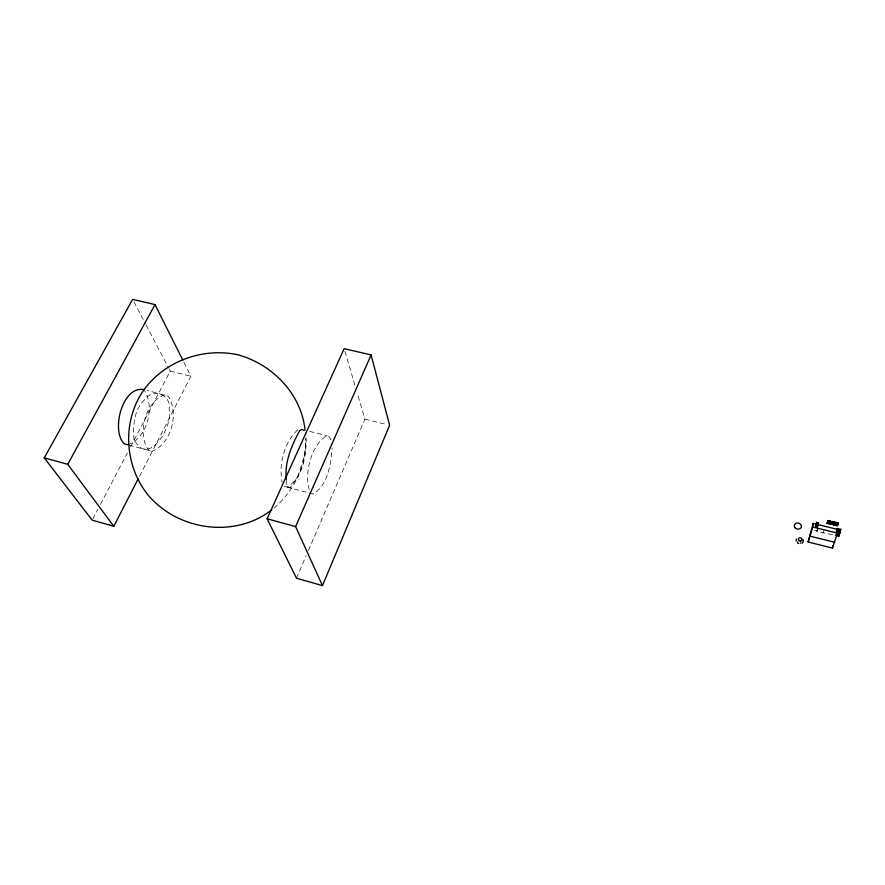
<?xml version="1.0" encoding="UTF-8"?>
<svg xmlns="http://www.w3.org/2000/svg" width="885" height="885" viewBox="0 0 885 885"><rect width="100%" height="100%" fill="white"/><g stroke="black" fill="none" stroke-linecap="round" stroke-linejoin="round"><path stroke-width="0.66" stroke-dasharray="4.42 3.32" d="M286.286 480.267L286.143 484.46L287.548 487.093L289.948 487.867L297.747 476.849L304.13 456.417L305.613 446.305L305.037 439.867M134.044 439.878C132.772 426.161 133.845 410.164 144.377 399.931C151.943 387.995 171.557 394.102 169.101 408.97C173.803 426.305 147.662 468.862 133.823 438.683M818.061 527.825L816.8 531.509L834.046 534.982M816.8 531.509L817.53 529.551M822.95 533.024L824.079 530.104M296.486 578.226L306.265 555.503M308.434 550.448L364.941 419.158L357.241 393.051M139.498 476.274L190.917 376.225L183.483 361.401M92.814 518.931L97.936 509.152M100.492 504.273L127.374 452.965M130.582 446.859L170.263 371.125L168.991 368.691M273.93 508.156C293.853 491.131 307.372 464.769 305.579 438.219M297.659 429.922C284.008 442.677 278.686 464.249 282.072 482.325M284.395 486.252L287.039 487.093C303.101 477.933 306.365 455.144 306.188 438.02M331.045 439.911L329.308 436.891L326.919 435.741C310.856 444.37 302.803 477.126 310.635 493.21M129.033 445.166L152.109 451.295C171.27 443.894 179.367 413.085 168.272 396.248L147.076 390.373M127.761 444.834C147.109 438.163 154.919 408.029 144.819 391.159M165.008 394.909C145.527 400.418 136.555 434.756 148.746 450.266L152.109 451.295M170.263 371.125L190.917 376.225M364.941 419.158L387.033 424.612M814.598 530.17L816.966 530.757M309.739 431.404L326.919 435.741M287.039 487.093L313.124 494.018C327.992 485.135 330.957 464.194 332.107 448.175M133.923 301.818L145.394 323.711M146.036 324.917L168.349 367.474M344.929 351.279L354.94 385.218"/><path stroke-width="1.33" d="M796.046 541.012L796.423 539.042M803.193 541.565L803.093 539.562M837.365 533.091L837.653 529.418L813.182 523.411L808.116 542.007L832.453 548.081L837.365 533.091L812.729 527.029L813.182 523.411M817.331 526.94L818.437 522.814L816.656 522.382L815.738 524.849L815.55 526.498L817.331 526.94L818.437 522.814M836.447 535.569L838.803 536.155L840.75 529.318L837.199 528.445L836.878 529.584L836.712 530.336L840.263 531.21L840.429 530.458L836.878 529.584M838.803 536.155L839.456 533.876L837.088 533.29M838.969 535.403L839.776 532.737L836.236 531.863M839.301 533.898L840.097 531.597L836.557 530.723M839.456 533.157L840.75 529.318M834.057 521.951C830.595 524.672 836.723 526.785 836.469 523.367L837.177 522.714L838.316 523.422L837.442 525.767L826.878 523.179L828.637 523.61L829.488 521.265L828.349 520.557L826.878 523.179M837.509 523.19L836.557 525.546L837.52 525.391L838.316 523.422M832.453 548.081L833.017 545.525M838.029 522.924L837.099 523.09M830.517 521.088C827.077 523.82 833.205 525.922 832.929 522.504L832.73 521.63L831.247 521.696L830.473 523.666M833.648 521.851L832.929 522.504L833.648 521.851L834.776 522.559L834.002 524.528M834.489 522.062L833.559 522.227M834.876 524.739L835.816 522.382M832.73 521.63L834.699 522.935L836.259 522.493L836.469 523.367L836.225 522.681L834.743 522.747M836.259 522.493L835.329 522.659M828.758 520.657L827.84 523.024M832.641 521.995L829.4 521.641L829.201 520.767M830.03 521.365L831.247 521.696M831.358 523.876L832.287 521.519M827.718 520.834L829.112 521.132M815.55 526.498L816.656 522.382M808.116 542.007L812.729 527.029M836.756 531.608L837.653 529.418M322.472 585.616L389.632 425.254L371.103 354.94L344.165 348.668L267.126 518.787L296.486 578.226L322.472 585.616L295.612 526.575L371.103 354.94M182.863 360.173L154.997 304.595L132.639 299.384L44.25 457.877L92.173 520.148L113.8 526.298L138.248 478.708M113.8 526.298L67.736 464.304L154.997 304.595M802.894 542.317L802.131 543.279M271.817 509.815C234.304 539.076 176.591 530.281 147.109 493.841C122.561 462.202 121.997 414.623 148.536 384.013C170.385 359.056 205.409 347.849 237.755 354.763C272.281 364.067 301.376 393.925 305.037 430.066M827.674 521.022L832.685 521.818M829.488 521.265L830.108 520.988M834.776 522.559L835.418 522.283M836.546 522.991L837.177 522.714M836.502 523.179L837.995 523.112L838.239 523.798M837.033 529.197L840.584 530.071M815.981 525.314L817.773 525.745M836.391 531.476L839.942 532.35M837.254 532.903L839.611 533.489M836.933 533.677L839.29 534.263M836.922 534.042L839.29 534.628M836.767 534.429L839.135 535.016M835.418 534.894L838.969 535.768M810.24 536.21L834.82 542.306M144.465 389.721C122.451 384.632 110.658 430.973 124.276 443.772L127.761 444.834M44.25 457.877L67.736 464.304M267.126 518.787L295.612 526.575M304.042 430.508L301.807 429.402L299.805 430.464C291.829 445.066 284.273 462.191 286.342 479.316M800.803 542.826A1.814 1.549 16.4 0 1 800.538 543.147M798.834 543.523A1.814 1.549 16.4 0 1 798.005 543.102M797.695 542.77A1.814 1.549 16.4 0 1 797.396 541.974M798.613 540.492A1.814 1.549 16.4 0 1 800.682 541.255M798.624 540.093A1.825 1.549 16.3 0 0 801.744 540.16A1.825 1.549 16.3 0 0 800.007 537.759A1.825 1.549 16.3 0 0 798.624 540.093M794.951 527.637A3.595 3.042 15.4 0 0 801.091 527.604A3.595 3.042 15.4 0 0 797.529 522.991A3.595 3.042 15.4 0 0 794.951 527.637"/></g></svg>
